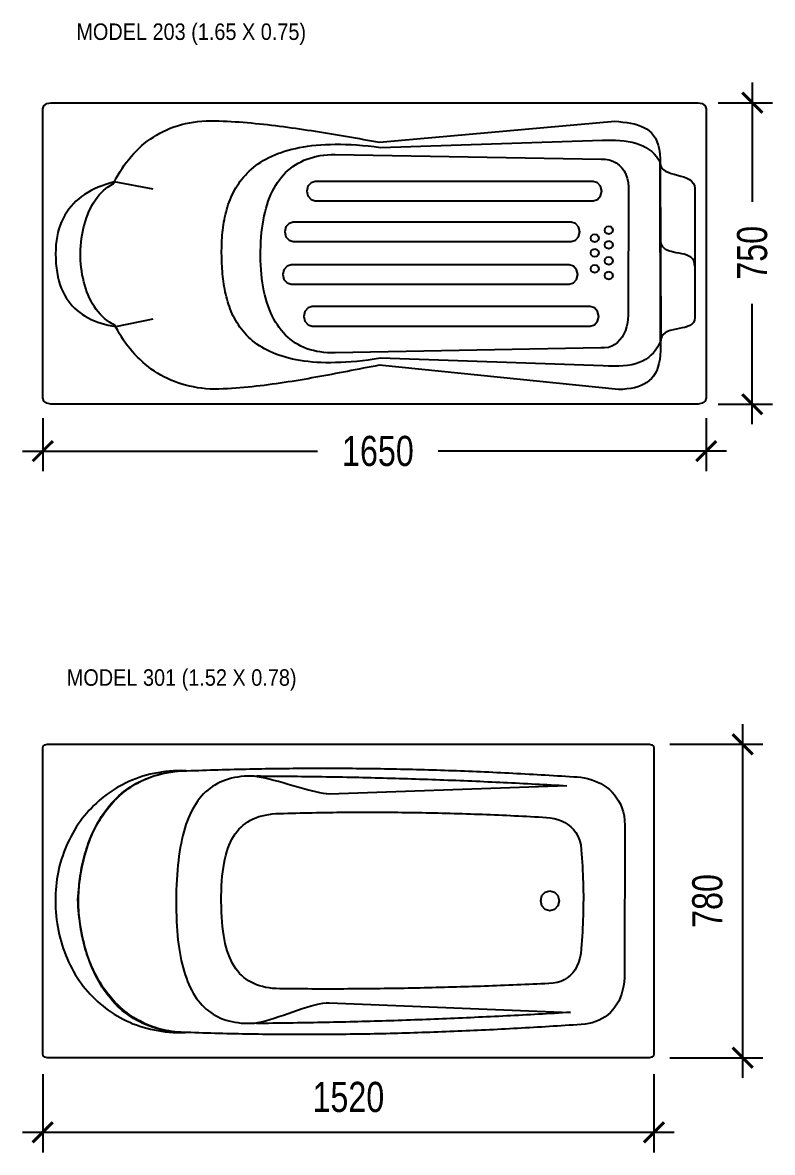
# Model space of a CAD drawing. Header units: millimetres. Extents: x 2134 to 13747, y 1479 to 10829.
# Drawn here: x 2134 to 3998, y 3656 to 6467 of the extents above; entities that cross this region are included whole.
import ezdxf
from ezdxf.enums import TextEntityAlignment as Align

# ---------------------------------------------------------------- set-up
doc = ezdxf.new("R2010")
doc.units = ezdxf.units.MM
doc.layers.add('dim', color=4, linetype='Continuous', lineweight=18)
doc.layers.add('dwgmodels.com', color=250, linetype='Continuous')
doc.layers.add('Text', color=3, linetype='Continuous', plot=False)
doc.styles.add('KOTE', font='romrust.shx', dxfattribs={"width": 0.8})
doc.styles.add('SN0', font='Arial')
doc.dimstyles.new('cad-block.com 50', dxfattribs={"dimscale": 50, "dimtxt": 1.5, "dimasz": 1, "dimexe": 1, "dimexo": 1, "dimgap": 1, "dimtad": 1, "dimdec": 0, "dimzin": 1, "dimdsep": 46, "dimtxsty": 'KOTE', "dimblk": 'ARCHTICK', "dimcen": 0, "dimdle": 1, "dimclrd": 4, "dimclre": 4, "dimclrt": 7, "dimadec": 0, "dimazin": 0, "dimtfac": 0.666667, "dimtdec": 0, "dimtix": 1, "dimtmove": 2, "dimatfit": 0, "dimfxl": 1, "dimtvp": 1, "dimtolj": 1, "dimarcsym": 0})

# ---------------------------------------------------------------- blocks, each defined once
blk = doc.blocks.new('Modelo 203')
at = {"color": 0}
for points in [[(-6.416122, 1.476366), (-0.079945, 1.476366), (-0.039673, 1.468051), (-0.010954, 1.44625), (0, 1.415681), (0, -1.415681), (-0.010954, -1.446252), (-0.039673, -1.468054), (-0.079945, -1.47637), (-6.416122, -1.47637), (-6.456391, -1.468054), (-6.485109, -1.446252), (-6.496063, -1.415681), (-6.496063, 1.415681), (-6.485109, 1.44625), (-6.456391, 1.468051), (-6.416122, 1.476366)], [(-4.806661, 1.299559), (-4.767457, 1.298296), (-4.728253, 1.29673), (-4.689049, 1.294867), (-4.649845, 1.292718), (-4.61064, 1.29029), (-4.571436, 1.287592), (-4.532232, 1.284634), (-4.493027, 1.281423), (-4.453822, 1.277969), (-4.414618, 1.27428), (-4.375413, 1.270365), (-4.336208, 1.266232), (-4.297003, 1.26189), (-4.257798, 1.257348), (-4.218593, 1.252615), (-4.179388, 1.247699), (-4.140182, 1.242609), (-4.100977, 1.237353), (-4.061772, 1.231941), (-4.022566, 1.226381), (-3.983361, 1.220681), (-3.944155, 1.214851), (-3.904949, 1.208899), (-3.865744, 1.202833), (-3.826538, 1.196663), (-3.787332, 1.190397), (-3.748126, 1.184044), (-3.70892, 1.177612), (-3.669714, 1.17111), (-3.630508, 1.164547), (-3.591302, 1.157932), (-3.552095, 1.151273), (-3.512889, 1.144579), (-3.473683, 1.137858), (-3.434476, 1.13112), (-3.39527, 1.124372), (-3.356063, 1.117624), (-3.316856, 1.110885), (-3.27765, 1.104162), (-3.238443, 1.097465), (-3.199236, 1.090803), (-3.199236, 1.090803), (-0.896681, 1.29585), (-0.855819, 1.291675), (-0.816229, 1.287106), (-0.778028, 1.281855), (-0.741335, 1.275632), (-0.706267, 1.268148), (-0.672942, 1.259114), (-0.641478, 1.248241), (-0.611993, 1.235239), (-0.584604, 1.219819), (-0.559429, 1.201692), (-0.536586, 1.180569), (-0.516192, 1.15616), (-0.498367, 1.128176), (-0.483226, 1.096327), (-0.470889, 1.060326), (-0.461473, 1.019881), (-0.455095, 0.974705), (-0.451874, 0.924508), (-0.448126, -0.900721), (-0.448066, -0.950042), (-0.450526, -0.995776), (-0.455489, -1.038034), (-0.462935, -1.07693), (-0.472847, -1.112574), (-0.485207, -1.14508), (-0.499997, -1.174561), (-0.517198, -1.201128), (-0.536793, -1.224894), (-0.558763, -1.245971), (-0.58309, -1.264472), (-0.609756, -1.280509), (-0.638743, -1.294195), (-0.670034, -1.305641), (-0.703608, -1.314961), (-0.73945, -1.322266), (-0.77754, -1.32767), (-0.817861, -1.331284), (-0.860394, -1.333221), (-3.20296, -1.096083), (-3.242108, -1.10332), (-3.281153, -1.110615), (-3.320104, -1.117957), (-3.358971, -1.125337), (-3.39776, -1.132744), (-3.43648, -1.140168), (-3.47514, -1.147599), (-3.513747, -1.155026), (-3.55231, -1.16244), (-3.590838, -1.16983), (-3.629338, -1.177186), (-3.667818, -1.184497), (-3.706288, -1.191754), (-3.744755, -1.198947), (-3.783227, -1.206064), (-3.821713, -1.213097), (-3.860221, -1.220034), (-3.898759, -1.226866), (-3.937336, -1.233581), (-3.975959, -1.240172), (-4.014638, -1.246625), (-4.05338, -1.252933), (-4.092193, -1.259084), (-4.131086, -1.265068), (-4.170068, -1.270876), (-4.209145, -1.276496), (-4.248327, -1.281919), (-4.287622, -1.287134), (-4.327038, -1.292131), (-4.366584, -1.296901), (-4.406267, -1.301432), (-4.446095, -1.305715), (-4.486078, -1.30974), (-4.526224, -1.313495), (-4.56654, -1.316971), (-4.607035, -1.320159), (-4.647717, -1.323047), (-4.688594, -1.325625), (-4.729675, -1.327883), (-4.770968, -1.329811), (-4.770968, -1.329811), (-4.814813, -1.329688), (-4.857826, -1.32814), (-4.900007, -1.325196), (-4.941357, -1.320882), (-4.981876, -1.315226), (-5.021563, -1.308256), (-5.06042, -1.299999), (-5.098445, -1.290483), (-5.135639, -1.279736), (-5.172002, -1.267784), (-5.207534, -1.254655), (-5.242235, -1.240377), (-5.276105, -1.224978), (-5.309145, -1.208484), (-5.341354, -1.190924), (-5.372732, -1.172325), (-5.40328, -1.152714), (-5.432997, -1.132119), (-5.461884, -1.110567), (-5.48994, -1.088087), (-5.517166, -1.064705), (-5.543562, -1.040449), (-5.569127, -1.015347), (-5.593863, -0.989425), (-5.617768, -0.962713), (-5.640844, -0.935236), (-5.663089, -0.907023), (-5.684505, -0.878101), (-5.705091, -0.848498), (-5.724847, -0.818241), (-5.743774, -0.787358), (-5.76187, -0.755876), (-5.779138, -0.723823), (-5.779138, -0.723823), (-5.781633, -0.716515), (-5.784101, -0.709181), (-5.789315, -0.70391), (-5.816137, -0.690087), (-5.84184, -0.674479), (-5.866427, -0.65716), (-5.889897, -0.638207), (-5.912251, -0.617694), (-5.933491, -0.595698), (-5.953616, -0.572292), (-5.972628, -0.547553), (-5.990527, -0.521556), (-6.007314, -0.494377), (-6.022991, -0.46609), (-6.037557, -0.436771), (-6.051013, -0.406495), (-6.063361, -0.375339), (-6.074601, -0.343376), (-6.084734, -0.310683), (-6.09376, -0.277334), (-6.101681, -0.243406), (-6.108497, -0.208973), (-6.114208, -0.174112), (-6.118817, -0.138896), (-6.122323, -0.103402), (-6.124727, -0.067705), (-6.12603, -0.03188), (-6.126234, 0.003997), (-6.125337, 0.039851), (-6.123342, 0.075607), (-6.12025, 0.111189), (-6.11606, 0.146522), (-6.110774, 0.181531), (-6.104392, 0.21614), (-6.096915, 0.250274), (-6.088345, 0.283857), (-6.078681, 0.316814), (-6.067925, 0.349071), (-6.056078, 0.38055), (-6.043139, 0.411178), (-6.02911, 0.440879), (-6.013992, 0.469577), (-5.997786, 0.497197), (-5.980492, 0.523663), (-5.96211, 0.548901), (-5.942643, 0.572835), (-5.92209, 0.59539), (-5.900452, 0.61649), (-5.877731, 0.636059), (-5.853926, 0.654024), (-5.829039, 0.670307), (-5.803071, 0.684834), (-5.803071, 0.684834), (-5.797981, 0.690243), (-5.795596, 0.697602), (-5.793181, 0.704937), (-5.776052, 0.737886), (-5.758038, 0.770214), (-5.739139, 0.801888), (-5.719356, 0.83288), (-5.698689, 0.863158), (-5.677137, 0.892691), (-5.654702, 0.92145), (-5.631382, 0.949404), (-5.607178, 0.976523), (-5.58209, 1.002775), (-5.556119, 1.028131), (-5.529263, 1.05256), (-5.501524, 1.076031), (-5.472901, 1.098515), (-5.443394, 1.11998), (-5.413004, 1.140397), (-5.381731, 1.159734), (-5.349574, 1.177962), (-5.316533, 1.195049), (-5.28261, 1.210965), (-5.247803, 1.225681), (-5.212113, 1.239164), (-5.175541, 1.251386), (-5.138085, 1.262315), (-5.099746, 1.271921), (-5.060525, 1.280174), (-5.020421, 1.287042), (-4.979434, 1.292496), (-4.937564, 1.296505), (-4.894812, 1.299039), (-4.851178, 1.300067), (-4.806661, 1.299559)], [(-3.189153, 1.038917), (-1.017421, 1.109346), (-0.973397, 1.110851), (-0.929976, 1.11109), (-0.887307, 1.109952), (-0.845536, 1.107327), (-0.80481, 1.103105), (-0.765278, 1.097175), (-0.727085, 1.089427), (-0.69038, 1.07975), (-0.655309, 1.068033), (-0.62202, 1.054167), (-0.59066, 1.03804), (-0.561376, 1.019542), (-0.534316, 0.998563), (-0.509626, 0.974993), (-0.487454, 0.94872), (-0.467947, 0.919634), (-0.451252, 0.887626), (-0.445342, -0.852929), (-0.460326, -0.88693), (-0.477366, -0.918339), (-0.496504, -0.947187), (-0.517782, -0.973508), (-0.541244, -0.997333), (-0.566931, -1.018694), (-0.594887, -1.037625), (-0.625153, -1.054156), (-0.657773, -1.068322), (-0.692788, -1.080153), (-0.730242, -1.089682), (-0.770177, -1.096941), (-0.812635, -1.101963), (-0.857659, -1.10478), (-0.905291, -1.105424), (-0.955574, -1.103928), (-1.008551, -1.100323), (-3.189803, -1.027177), (-3.249932, -1.036311), (-3.308503, -1.044321), (-3.365538, -1.051226), (-3.421056, -1.057043), (-3.475078, -1.061793), (-3.527623, -1.065494), (-3.578713, -1.068164), (-3.628366, -1.069822), (-3.676604, -1.070487), (-3.723447, -1.070177), (-3.768914, -1.068911), (-3.813027, -1.066707), (-3.855804, -1.063585), (-3.897267, -1.059563), (-3.937435, -1.05466), (-3.97633, -1.048894), (-4.01397, -1.042284), (-4.050376, -1.034848), (-4.085569, -1.026606), (-4.119568, -1.017576), (-4.152394, -1.007777), (-4.184067, -0.997227), (-4.214608, -0.985944), (-4.244035, -0.973949), (-4.27237, -0.961259), (-4.299633, -0.947892), (-4.325844, -0.933869), (-4.351023, -0.919206), (-4.375191, -0.903924), (-4.398367, -0.88804), (-4.420572, -0.871573), (-4.441826, -0.854542), (-4.462149, -0.836966), (-4.481561, -0.818863), (-4.500083, -0.800253), (-4.517735, -0.781152), (-4.534537, -0.761581), (-4.550509, -0.741558), (-4.565671, -0.721101), (-4.580044, -0.70023), (-4.593648, -0.678963), (-4.606503, -0.657318), (-4.618629, -0.635314), (-4.630046, -0.61297), (-4.640775, -0.590305), (-4.650836, -0.567337), (-4.660248, -0.544085), (-4.669033, -0.520567), (-4.677211, -0.496803), (-4.6848, -0.47281), (-4.691823, -0.448608), (-4.698299, -0.424216), (-4.704248, -0.399651), (-4.70969, -0.374932), (-4.714646, -0.350079), (-4.719135, -0.32511), (-4.723179, -0.300043), (-4.726797, -0.274897), (-4.730009, -0.249691), (-4.732836, -0.224444), (-4.735298, -0.199174), (-4.737414, -0.173899), (-4.739206, -0.148639), (-4.740693, -0.123413), (-4.741896, -0.098238), (-4.742835, -0.073133), (-4.743529, -0.048118), (-4.744, -0.02321), (-4.744268, 0.001571), (-4.744268, 0.001571), (-4.744312, 0.026551), (-4.744085, 0.051654), (-4.743567, 0.07686), (-4.742736, 0.10215), (-4.741574, 0.127506), (-4.740061, 0.152908), (-4.738176, 0.178338), (-4.735899, 0.203776), (-4.73321, 0.229205), (-4.730091, 0.254604), (-4.726519, 0.279955), (-4.722476, 0.305239), (-4.717942, 0.330437), (-4.712896, 0.35553), (-4.707318, 0.3805), (-4.701189, 0.405327), (-4.694489, 0.429992), (-4.687197, 0.454476), (-4.679294, 0.478761), (-4.670759, 0.502828), (-4.661573, 0.526657), (-4.651716, 0.55023), (-4.641167, 0.573528), (-4.629906, 0.596532), (-4.617915, 0.619222), (-4.605172, 0.641581), (-4.591658, 0.663589), (-4.577352, 0.685227), (-4.562235, 0.706476), (-4.546287, 0.727318), (-4.529487, 0.747733), (-4.511817, 0.767702), (-4.493255, 0.787207), (-4.473781, 0.806229), (-4.453377, 0.824748), (-4.432021, 0.842747), (-4.409695, 0.860205), (-4.386377, 0.877104), (-4.362047, 0.893425), (-4.336687, 0.909149), (-4.310276, 0.924257), (-4.282793, 0.938731), (-4.254219, 0.95255), (-4.224535, 0.965698), (-4.193719, 0.978153), (-4.161752, 0.989899), (-4.128614, 1.000914), (-4.094285, 1.011182), (-4.058745, 1.020682), (-4.021974, 1.029396), (-3.983952, 1.037306), (-3.944659, 1.044391), (-3.904075, 1.050633), (-3.86218, 1.056013), (-3.818954, 1.060513), (-3.774377, 1.064112), (-3.728429, 1.066793), (-3.68109, 1.068537), (-3.632341, 1.069324), (-3.58216, 1.069136), (-3.530529, 1.067953), (-3.477427, 1.065758), (-3.422834, 1.062529), (-3.36673, 1.05825), (-3.309095, 1.052901), (-3.24991, 1.046463), (-3.189153, 1.038917), (-3.189153, 1.038917)], [(-3.633799, 0.969476), (-1.029555, 0.924744), (-0.989799, 0.92354), (-0.951932, 0.916569), (-0.916355, 0.904189), (-0.883469, 0.886761), (-0.853675, 0.864645), (-0.827373, 0.8382), (-0.804965, 0.807787), (-0.786851, 0.773766), (-0.773433, 0.736496), (-0.765112, 0.696337), (-0.762287, 0.653649), (-0.764854, -0.605981), (-0.766811, -0.643633), (-0.771966, -0.681221), (-0.780297, -0.718161), (-0.791784, -0.753871), (-0.806405, -0.787769), (-0.82414, -0.819271), (-0.844968, -0.847795), (-0.868867, -0.872759), (-0.895817, -0.893579), (-0.925798, -0.909673), (-0.958787, -0.920459), (-0.994764, -0.925355), (-1.033709, -0.923776), (-3.634516, -0.972532), (-3.672465, -0.973121), (-3.70938, -0.972098), (-3.745262, -0.969484), (-3.780113, -0.965296), (-3.813934, -0.959555), (-3.846728, -0.952279), (-3.878495, -0.943487), (-3.909238, -0.933199), (-3.938958, -0.921434), (-3.967657, -0.908211), (-3.995337, -0.893549), (-4.021999, -0.877467), (-4.047645, -0.859985), (-4.072277, -0.841121), (-4.095896, -0.820895), (-4.118504, -0.799326), (-4.140103, -0.776433), (-4.160695, -0.752235), (-4.18028, -0.726751), (-4.198861, -0.700001), (-4.21644, -0.672004), (-4.233017, -0.642778), (-4.248596, -0.612343), (-4.263177, -0.580718), (-4.276762, -0.547923), (-4.289353, -0.513976), (-4.300952, -0.478897), (-4.31156, -0.442704), (-4.321179, -0.405417), (-4.329811, -0.367055), (-4.337456, -0.327638), (-4.344118, -0.287183), (-4.349798, -0.245712), (-4.354497, -0.203241), (-4.358217, -0.159792), (-4.360959, -0.115383), (-4.362726, -0.070032), (-4.36352, -0.02376), (-4.36352, -0.02376), (-4.363372, 0.023936), (-4.362291, 0.070594), (-4.360276, 0.116202), (-4.357321, 0.16075), (-4.353423, 0.204228), (-4.348578, 0.246624), (-4.342783, 0.287928), (-4.336035, 0.32813), (-4.328328, 0.367219), (-4.319661, 0.405184), (-4.310029, 0.442014), (-4.299428, 0.4777), (-4.287855, 0.512229), (-4.275306, 0.545593), (-4.261778, 0.577779), (-4.247267, 0.608777), (-4.231769, 0.638578), (-4.215281, 0.667169), (-4.197799, 0.694541), (-4.179319, 0.720682), (-4.159838, 0.745583), (-4.139352, 0.769232), (-4.117857, 0.791619), (-4.09535, 0.812733), (-4.071827, 0.832564), (-4.047285, 0.851101), (-4.02172, 0.868333), (-3.995127, 0.884249), (-3.967504, 0.89884), (-3.938848, 0.912094), (-3.909153, 0.924001), (-3.878417, 0.93455), (-3.846636, 0.94373), (-3.813806, 0.951531), (-3.779924, 0.957942), (-3.744986, 0.962953), (-3.708988, 0.966553), (-3.671927, 0.968731), (-3.633799, 0.969476), (-3.633799, 0.969476)], [(-0.451941, 0.88846), (-0.448059, 0.861878), (-0.437236, 0.839921), (-0.420464, 0.821906), (-0.398737, 0.807152), (-0.373045, 0.794975), (-0.344381, 0.784695), (-0.313737, 0.775629), (-0.282105, 0.767094), (-0.250478, 0.75841), (-0.219847, 0.748893), (-0.191205, 0.737861), (-0.165543, 0.724633), (-0.143854, 0.708527), (-0.127131, 0.688859), (-0.116364, 0.664949), (-0.112547, 0.636114), (-0.112547, -0.628036), (-0.116295, -0.654945), (-0.126066, -0.676489), (-0.141057, -0.693429), (-0.160464, -0.706521), (-0.183484, -0.716525), (-0.209313, -0.724199), (-0.237149, -0.730302), (-0.266187, -0.735591), (-0.295625, -0.740826), (-0.324658, -0.746764), (-0.352483, -0.754165), (-0.378298, -0.763787), (-0.401298, -0.776388), (-0.420679, -0.792727), (-0.43564, -0.813563), (-0.445375, -0.839653), (-0.449083, -0.871756), (-0.451941, 0.88846)], [(-5.79685, 0.700874), (-5.837813, 0.689397), (-5.877447, 0.676826), (-5.915729, 0.66314), (-5.952637, 0.648321), (-5.988147, 0.632351), (-6.022236, 0.615209), (-6.05488, 0.596877), (-6.086058, 0.577335), (-6.115745, 0.556565), (-6.143918, 0.534547), (-6.170554, 0.511262), (-6.195631, 0.486692), (-6.219124, 0.460817), (-6.241011, 0.433617), (-6.261268, 0.405075), (-6.279873, 0.37517), (-6.296802, 0.343884), (-6.312032, 0.311198), (-6.325541, 0.277092), (-6.337303, 0.241547), (-6.347298, 0.204545), (-6.355501, 0.166066), (-6.361889, 0.126091), (-6.366439, 0.084601), (-6.369128, 0.041577), (-6.369933, -0.003)], [(-5.414799, 0.630952), (-5.79685, 0.700874)], [(-1.10663, 0.706307), (-3.827299, 0.706307), (-3.869199, 0.69325), (-3.899082, 0.65902), (-3.91048, 0.611023), (-3.91048, 0.611019), (-3.899082, 0.563023), (-3.869199, 0.528793), (-3.827299, 0.515736), (-1.10663, 0.515736), (-1.064729, 0.528793), (-1.034844, 0.563023), (-1.023445, 0.611019), (-1.023445, 0.611023), (-1.034844, 0.65902), (-1.064729, 0.69325), (-1.10663, 0.706307)], [(-1.322315, 0.306307), (-4.042984, 0.306307), (-4.084885, 0.29325), (-4.11477, 0.25902), (-4.126169, 0.211023), (-4.126169, 0.211019), (-4.11477, 0.163023), (-4.084885, 0.128793), (-4.042984, 0.115736), (-1.322315, 0.115736), (-1.280415, 0.128793), (-1.250532, 0.163023), (-1.239134, 0.211019), (-1.239134, 0.211023), (-1.250532, 0.25902), (-1.280415, 0.29325), (-1.322315, 0.306307)], [(-0.954551, 0.268189), (-0.934708, 0.262801), (-0.92057, 0.248663), (-0.915181, 0.228819), (-0.92057, 0.208976), (-0.934708, 0.194838), (-0.954551, 0.189449), (-0.974396, 0.194838), (-0.988533, 0.208976), (-0.993921, 0.228819), (-0.988533, 0.248663), (-0.974396, 0.262801), (-0.954551, 0.268189)], [(-1.091433, 0.189291), (-1.07159, 0.183903), (-1.057452, 0.169766), (-1.052063, 0.149921), (-1.057452, 0.130078), (-1.07159, 0.11594), (-1.091433, 0.110551), (-1.111278, 0.11594), (-1.125415, 0.130078), (-1.130803, 0.149921), (-1.125415, 0.169766), (-1.111278, 0.183903), (-1.091433, 0.189291)], [(-0.954551, 0.123417), (-0.934708, 0.118029), (-0.92057, 0.103892), (-0.915181, 0.084047), (-0.92057, 0.064204), (-0.934708, 0.050066), (-0.954551, 0.044677), (-0.974396, 0.050066), (-0.988533, 0.064204), (-0.993921, 0.084047), (-0.988533, 0.103892), (-0.974396, 0.118029), (-0.954551, 0.123417)], [(-0.113295, -0.128575), (-0.11584, -0.098342), (-0.123376, -0.07354), (-0.13532, -0.053521), (-0.151087, -0.03764), (-0.170091, -0.02525), (-0.191748, -0.015705), (-0.215475, -0.008357), (-0.240685, -0.002561), (-0.266794, 0.002329), (-0.293219, 0.006961), (-0.319373, 0.011981), (-0.344673, 0.018034), (-0.368533, 0.025769), (-0.39037, 0.03583), (-0.409598, 0.048865), (-0.425633, 0.06552), (-0.43789, 0.086441), (-0.445785, 0.112275), (-0.448732, 0.143669)], [(-1.091433, 0.044519), (-1.07159, 0.039131), (-1.057452, 0.024994), (-1.052063, 0.005149), (-1.057452, -0.014694), (-1.07159, -0.028832), (-1.091433, -0.034221), (-1.111278, -0.028832), (-1.125415, -0.014694), (-1.130803, 0.005149), (-1.125415, 0.024994), (-1.111278, 0.039131), (-1.091433, 0.044519)], [(-6.369933, -0.003), (-6.369027, -0.052127), (-6.366322, -0.099138), (-6.361855, -0.144073), (-6.35566, -0.186976), (-6.347774, -0.227888), (-6.338232, -0.266852), (-6.327071, -0.30391), (-6.314325, -0.339102), (-6.300031, -0.372473), (-6.284225, -0.404063), (-6.266941, -0.433915), (-6.248216, -0.462071), (-6.228086, -0.488573), (-6.206585, -0.513462), (-6.183751, -0.536782), (-6.159619, -0.558573), (-6.134224, -0.578879), (-6.107602, -0.597741), (-6.079789, -0.615201), (-6.050821, -0.631301), (-6.020733, -0.646083), (-5.989562, -0.65959), (-5.957342, -0.671863), (-5.92411, -0.682945), (-5.889901, -0.692877), (-5.854751, -0.701702), (-5.818696, -0.709461), (-5.781771, -0.716197)], [(-0.954551, -0.031811), (-0.934708, -0.037199), (-0.92057, -0.051337), (-0.915181, -0.071181), (-0.92057, -0.091024), (-0.934708, -0.105162), (-0.954551, -0.110551), (-0.974396, -0.105162), (-0.988533, -0.091024), (-0.993921, -0.071181), (-0.988533, -0.051337), (-0.974396, -0.037199), (-0.954551, -0.031811)], [(-1.34189, -0.111843), (-4.062559, -0.111843), (-4.104459, -0.124899), (-4.134342, -0.15913), (-4.14574, -0.207126), (-4.14574, -0.20713), (-4.134342, -0.255126), (-4.104459, -0.289357), (-4.062559, -0.302414), (-1.34189, -0.302414), (-1.299989, -0.289357), (-1.270104, -0.255126), (-1.258705, -0.20713), (-1.258705, -0.207126), (-1.270104, -0.15913), (-1.299989, -0.124899), (-1.34189, -0.111843)], [(-1.091433, -0.110709), (-1.07159, -0.116097), (-1.057452, -0.130234), (-1.052063, -0.150079), (-1.057452, -0.169922), (-1.07159, -0.18406), (-1.091433, -0.189449), (-1.111278, -0.18406), (-1.125415, -0.169922), (-1.130803, -0.150079), (-1.125415, -0.130234), (-1.111278, -0.116097), (-1.091433, -0.110709)], [(-0.954551, -0.176583), (-0.934708, -0.181971), (-0.92057, -0.196108), (-0.915181, -0.215953), (-0.92057, -0.235796), (-0.934708, -0.249934), (-0.954551, -0.255323), (-0.974396, -0.249934), (-0.988533, -0.235796), (-0.993921, -0.215953), (-0.988533, -0.196108), (-0.974396, -0.181971), (-0.954551, -0.176583)], [(-1.135988, -0.521095), (-3.856657, -0.521095), (-3.898558, -0.534151), (-3.928443, -0.568382), (-3.939842, -0.616378), (-3.939842, -0.616382), (-3.928443, -0.664378), (-3.898558, -0.698609), (-3.856657, -0.711666), (-1.135988, -0.711666), (-1.094087, -0.698609), (-1.064202, -0.664378), (-1.052803, -0.616382), (-1.052803, -0.616378), (-1.064202, -0.568382), (-1.094087, -0.534151), (-1.135988, -0.521095)], [(-5.781771, -0.716197), (-5.414799, -0.641614)]]:
    blk.add_lwpolyline(points, dxfattribs=at)
blk = doc.blocks.new('_ArchTick')
at = {"color": 0, "linetype": 'ByBlock', "const_width": 0.15}
blk.add_lwpolyline([(-0.5, -0.5), (0.5, 0.5)], dxfattribs=at)
blk = doc.blocks.new('*D38')
at = {"layer": 'Defpoints', "color": 0, "transparency": 16777216}
for p in [(2183.9, 5532.7), (3833.9, 5532.7), (3833.9, 5400.4)]:
    blk.add_point(p, dxfattribs=at)
at = {"layer": 'dim', "color": 4, "lineweight": -2, "transparency": 16777216}
for p, q in [((2183.9, 5482.7), (2183.9, 5350.4)), ((3833.9, 5482.7), (3833.9, 5350.4)), ((2133.9, 5400.4), (2867.4, 5400.4)), ((3883.9, 5400.4), (3167.4, 5400.4))]:
    blk.add_line(p, q, dxfattribs=at)
at = {"layer": 'dim', "color": 4, "lineweight": -2, "transparency": 16777216, "xscale": 50, "yscale": 50, "zscale": 50, "rotation": 180}
blk.add_blockref('_ArchTick', (2183.9, 5400.4), dxfattribs=at)
at = {"layer": 'dim', "color": 4, "lineweight": -2, "transparency": 16777216, "xscale": 50, "yscale": 50, "zscale": 50}
blk.add_blockref('_ArchTick', (3833.9, 5400.4), dxfattribs=at)
at = {"layer": 'dim', "color": 7, "transparency": 16777216, "insert": (3017.4, 5400.4), "char_height": 75, "attachment_point": 5, "style": 'KOTE'}
blk.add_mtext('\\A1;1650', dxfattribs=at)
blk = doc.blocks.new('*D39')
at = {"layer": 'Defpoints', "color": 0, "transparency": 16777216}
for p in [(3813.6, 6267.3), (3813.6, 5517.3), (3948.3, 5517.3)]:
    blk.add_point(p, dxfattribs=at)
at = {"layer": 'dim', "color": 4, "lineweight": -2, "transparency": 16777216}
for p, q in [((3948.3, 6317.3), (3948.3, 6021)), ((3863.6, 6267.3), (3998.3, 6267.3)), ((3948.3, 5467.3), (3948.3, 5766.7)), ((3863.6, 5517.3), (3998.3, 5517.3))]:
    blk.add_line(p, q, dxfattribs=at)
at = {"layer": 'dim', "color": 4, "lineweight": -2, "transparency": 16777216, "xscale": 50, "yscale": 50, "zscale": 50}
for p, rotation in [((3948.3, 6267.3), 90), ((3948.3, 5517.3), 270)]:
    blk.add_blockref('_ArchTick', p, dxfattribs=dict(at, rotation=rotation))
at = {"layer": 'dim', "color": 7, "transparency": 16777216, "insert": (3948.3, 5893.9), "char_height": 75, "attachment_point": 5, "rotation": 90, "style": 'KOTE'}
blk.add_mtext('\\A1;750', dxfattribs=at)
blk = doc.blocks.new('modelo 301')
at = {"color": 0}
for points in [[(-5.941244, 1.535435), (-0.043008, 1.535435), (-0.021345, 1.530384), (-0.005894, 1.517141), (0, 1.498573), (0, -1.498573), (-0.005894, -1.517139), (-0.021345, -1.53038), (-0.043008, -1.535431), (-5.941244, -1.535431), (-5.962907, -1.53038), (-5.978358, -1.517139), (-5.984252, -1.498573), (-5.984252, 1.498573), (-5.978358, 1.517141), (-5.962907, 1.530384), (-5.941244, 1.535435)], [(-4.581508, 1.276309), (-4.622835, 1.276967), (-4.66361, 1.276432), (-4.703825, 1.274724), (-4.743474, 1.271864), (-4.782551, 1.267871), (-4.821047, 1.262765), (-4.858958, 1.256569), (-4.896276, 1.249301), (-4.932995, 1.240982), (-4.969107, 1.231634), (-5.004607, 1.221275), (-5.039488, 1.209926), (-5.073742, 1.197608), (-5.107364, 1.184341), (-5.140347, 1.170146), (-5.172684, 1.155043), (-5.204368, 1.139052), (-5.235393, 1.122194), (-5.265752, 1.104489), (-5.295438, 1.085958), (-5.324446, 1.06662), (-5.352767, 1.046496), (-5.380396, 1.025608), (-5.407326, 1.003974), (-5.43355, 0.981616), (-5.459062, 0.958553), (-5.483855, 0.934807), (-5.507922, 0.910397), (-5.531256, 0.885345), (-5.553852, 0.859669), (-5.575702, 0.833392), (-5.596799, 0.806532), (-5.617138, 0.779112), (-5.636711, 0.75115), (-5.655512, 0.722667), (-5.673534, 0.693684), (-5.69077, 0.664222), (-5.707214, 0.634299), (-5.722859, 0.603938), (-5.737699, 0.573158), (-5.751726, 0.541979), (-5.764935, 0.510423), (-5.777318, 0.478509), (-5.788869, 0.446257), (-5.799582, 0.413689), (-5.809449, 0.380825), (-5.818464, 0.347684), (-5.82662, 0.314288), (-5.833911, 0.280657), (-5.84033, 0.246811), (-5.84587, 0.21277), (-5.850525, 0.178556), (-5.854288, 0.144187), (-5.857152, 0.109685), (-5.859111, 0.075071), (-5.860159, 0.040364), (-5.860287, 0.005584), (-5.860287, 0.005584), (-5.859816, -0.032691), (-5.858409, -0.070687), (-5.856075, -0.10839), (-5.852821, -0.145784), (-5.848657, -0.182854), (-5.843591, -0.219584), (-5.837632, -0.255961), (-5.830788, -0.291967), (-5.823068, -0.32759), (-5.81448, -0.362812), (-5.805034, -0.39762), (-5.794738, -0.431998), (-5.783599, -0.46593), (-5.771628, -0.499402), (-5.758832, -0.532399), (-5.74522, -0.564905), (-5.730801, -0.596906), (-5.715583, -0.628386), (-5.699575, -0.659329), (-5.682785, -0.689722), (-5.665223, -0.719548), (-5.646895, -0.748793), (-5.627813, -0.777442), (-5.607982, -0.805479), (-5.587414, -0.832889), (-5.566115, -0.859657), (-5.544094, -0.885768), (-5.521361, -0.911207), (-5.497923, -0.935958), (-5.47379, -0.960007), (-5.44897, -0.983339), (-5.423471, -1.005938), (-5.397302, -1.027788), (-5.370472, -1.048876), (-5.342989, -1.069186), (-5.314862, -1.088702), (-5.286099, -1.10741), (-5.25671, -1.125295), (-5.226702, -1.14234), (-5.196084, -1.158532), (-5.164864, -1.173855), (-5.133053, -1.188293), (-5.100657, -1.201833), (-5.067685, -1.214458), (-5.034147, -1.226153), (-5.000051, -1.236904), (-4.965405, -1.246695), (-4.930217, -1.255511), (-4.894497, -1.263337), (-4.858254, -1.270158), (-4.821495, -1.275959), (-4.784229, -1.280724), (-4.746465, -1.284438), (-4.708211, -1.287087), (-4.669476, -1.288654), (-4.630269, -1.289126), (-4.590598, -1.288486), (-4.590598, -1.288486), (-4.633321, -1.286936), (-4.674974, -1.283989), (-4.715569, -1.279677), (-4.755117, -1.27403), (-4.793629, -1.267076), (-4.831115, -1.258848), (-4.867588, -1.249374), (-4.903058, -1.238685), (-4.937536, -1.226812), (-4.971032, -1.213783), (-5.00356, -1.19963), (-5.035128, -1.184382), (-5.065749, -1.168069), (-5.095433, -1.150723), (-5.124192, -1.132372), (-5.152036, -1.113047), (-5.178976, -1.092778), (-5.205025, -1.071595), (-5.230192, -1.049528), (-5.254488, -1.026608), (-5.277926, -1.002865), (-5.300515, -0.978328), (-5.322267, -0.953028), (-5.343193, -0.926995), (-5.363304, -0.900259), (-5.382611, -0.87285), (-5.401126, -0.844798), (-5.418858, -0.816134), (-5.43582, -0.786887), (-5.452022, -0.757088), (-5.467475, -0.726767), (-5.482191, -0.695954), (-5.49618, -0.664678), (-5.509454, -0.632971), (-5.522023, -0.600863), (-5.533899, -0.568382), (-5.545093, -0.53556), (-5.555615, -0.502427), (-5.565477, -0.469013), (-5.57469, -0.435348), (-5.583265, -0.401461), (-5.591213, -0.367384), (-5.598545, -0.333146), (-5.605272, -0.298778), (-5.611405, -0.264309), (-5.616955, -0.22977), (-5.621934, -0.195191), (-5.626351, -0.160601), (-5.63022, -0.126032), (-5.633549, -0.091513), (-5.636351, -0.057074), (-5.638637, -0.022745), (-5.640417, 0.011443), (-5.638089, 0.045884), (-5.635293, 0.080391), (-5.632013, 0.114935), (-5.628236, 0.149489), (-5.623948, 0.184024), (-5.619134, 0.218514), (-5.613779, 0.252931), (-5.60787, 0.287246), (-5.601392, 0.321433), (-5.594332, 0.355462), (-5.586673, 0.389308), (-5.578403, 0.422941), (-5.569506, 0.456335), (-5.55997, 0.489461), (-5.549778, 0.522292), (-5.538917, 0.554801), (-5.527373, 0.586958), (-5.515131, 0.618738), (-5.502177, 0.650111), (-5.488497, 0.681051), (-5.474076, 0.711529), (-5.4589, 0.741518), (-5.442955, 0.770991), (-5.426226, 0.799919), (-5.408699, 0.828274), (-5.39036, 0.85603), (-5.371194, 0.883158), (-5.351187, 0.90963), (-5.330325, 0.93542), (-5.308593, 0.960498), (-5.285978, 0.984838), (-5.262464, 1.008412), (-5.238038, 1.031192), (-5.212684, 1.053151), (-5.18639, 1.07426), (-5.15914, 1.094491), (-5.130921, 1.113819), (-5.101717, 1.132213), (-5.071514, 1.149648), (-5.040299, 1.166094), (-5.008057, 1.181525), (-4.974773, 1.195913), (-4.940434, 1.209229), (-4.905025, 1.221447), (-4.868531, 1.232538), (-4.830938, 1.242475), (-4.792233, 1.251231), (-4.7524, 1.258776), (-4.711425, 1.265085), (-4.669294, 1.270128), (-4.625993, 1.273879), (-4.581508, 1.276309), (-4.581508, 1.276309)], [(-4.571949, 1.275616), (-4.533679, 1.277065), (-4.495393, 1.278472), (-4.457091, 1.279836), (-4.418773, 1.281157), (-4.38044, 1.282436), (-4.342091, 1.283672), (-4.303726, 1.284865), (-4.265346, 1.286015), (-4.226949, 1.287122), (-4.188537, 1.288187), (-4.150109, 1.289209), (-4.111666, 1.290188), (-4.073206, 1.291125), (-4.034731, 1.292018), (-3.99624, 1.292869), (-3.957733, 1.293677), (-3.919211, 1.294443), (-3.880673, 1.295165), (-3.842119, 1.295845), (-3.803549, 1.296482), (-3.764964, 1.297076), (-3.726362, 1.297628), (-3.687745, 1.298137), (-3.649112, 1.298603), (-3.610464, 1.299026), (-3.5718, 1.299407), (-3.53312, 1.299744), (-3.494424, 1.300039), (-3.455712, 1.300292), (-3.416985, 1.300501), (-3.378241, 1.300668), (-3.339483, 1.300792), (-3.300708, 1.300873), (-3.261917, 1.300911), (-3.223111, 1.300907), (-3.184289, 1.30086), (-3.145451, 1.30077), (-3.106598, 1.300637), (-3.067729, 1.300462), (-3.028844, 1.300244), (-2.989943, 1.299983), (-2.951026, 1.299679), (-2.912094, 1.299333), (-2.873146, 1.298943), (-2.834182, 1.298511), (-2.795202, 1.298037), (-2.756207, 1.297519), (-2.717196, 1.296959), (-2.678169, 1.296356), (-2.639126, 1.29571), (-2.600067, 1.295021), (-2.560993, 1.29429), (-2.521903, 1.293516), (-2.482797, 1.292699), (-2.443676, 1.291839), (-2.404538, 1.290937), (-2.365385, 1.289992), (-2.326216, 1.289004), (-2.287032, 1.287973), (-2.247831, 1.286899), (-2.208615, 1.285783), (-2.169383, 1.284624), (-2.130135, 1.283422), (-2.090872, 1.282178), (-2.051592, 1.28089), (-2.012297, 1.27956), (-1.972986, 1.278187), (-1.93366, 1.276772), (-1.894317, 1.275313), (-1.854959, 1.273812), (-1.815585, 1.272268), (-1.776196, 1.270681), (-1.73679, 1.269052), (-1.697369, 1.26738), (-1.657932, 1.265665), (-1.618479, 1.263907), (-1.579011, 1.262106), (-1.539526, 1.260263), (-1.500026, 1.258377), (-1.46051, 1.256448), (-1.420979, 1.254476), (-1.381431, 1.252462), (-1.341868, 1.250404), (-1.302289, 1.248304), (-1.262694, 1.246162), (-1.223084, 1.243976), (-1.183457, 1.241748), (-1.143815, 1.239477), (-1.104157, 1.237163), (-1.064484, 1.234806), (-1.024794, 1.232407), (-0.985089, 1.229965), (-0.945368, 1.22748), (-0.905632, 1.224952), (-0.865879, 1.222381), (-0.826111, 1.219768), (-0.786327, 1.217112), (-0.786327, 1.217112), (-0.752163, 1.21544), (-0.717955, 1.21192), (-0.683873, 1.206514), (-0.650086, 1.199184), (-0.616761, 1.189892), (-0.584069, 1.178602), (-0.552177, 1.165275), (-0.521254, 1.149875), (-0.49147, 1.132363), (-0.462993, 1.112702), (-0.435992, 1.090855), (-0.410635, 1.066783), (-0.387092, 1.04045), (-0.365532, 1.011817), (-0.346123, 0.980848), (-0.329033, 0.947505), (-0.314433, 0.91175), (-0.30249, 0.873545), (-0.293374, 0.832854), (-0.287252, 0.789638), (-0.284295, 0.74386), (-0.284295, 0.74386), (-0.289701, -0.701849), (-0.290262, -0.748085), (-0.29342, -0.792205), (-0.299103, -0.834198), (-0.30724, -0.87405), (-0.317759, -0.911751), (-0.330589, -0.947287), (-0.345657, -0.980648), (-0.362892, -1.01182), (-0.382222, -1.040792), (-0.403576, -1.067551), (-0.426882, -1.092086), (-0.452068, -1.114385), (-0.479062, -1.134436), (-0.507793, -1.152225), (-0.538189, -1.167743), (-0.570178, -1.180975), (-0.603689, -1.191911), (-0.63865, -1.200538), (-0.674989, -1.206845), (-0.712635, -1.210818), (-0.751516, -1.212447), (-0.79051, -1.215064), (-0.829505, -1.217651), (-0.868499, -1.220207), (-0.907494, -1.222732), (-0.946488, -1.225226), (-0.985482, -1.227689), (-1.024477, -1.230121), (-1.063471, -1.23252), (-1.102466, -1.234888), (-1.14146, -1.237223), (-1.180455, -1.239525), (-1.219449, -1.241795), (-1.258444, -1.244032), (-1.297438, -1.246236), (-1.336432, -1.248406), (-1.375427, -1.250542), (-1.414421, -1.252645), (-1.453416, -1.254713), (-1.49241, -1.256747), (-1.531404, -1.258746), (-1.570399, -1.26071), (-1.609393, -1.262639), (-1.648388, -1.264533), (-1.687382, -1.266391), (-1.726376, -1.268213), (-1.765371, -1.269999), (-1.804365, -1.271749), (-1.84336, -1.273462), (-1.882354, -1.275138), (-1.921348, -1.276777), (-1.960343, -1.278379), (-1.999337, -1.279943), (-2.038331, -1.281469), (-2.077326, -1.282958), (-2.11632, -1.284408), (-2.155314, -1.285819), (-2.194308, -1.287192), (-2.233303, -1.288526), (-2.272297, -1.28982), (-2.311291, -1.291075), (-2.350286, -1.292291), (-2.38928, -1.293466), (-2.428274, -1.294601), (-2.467268, -1.295696), (-2.506262, -1.29675), (-2.545257, -1.297763), (-2.584251, -1.298735), (-2.623245, -1.299665), (-2.662239, -1.300554), (-2.701233, -1.301401), (-2.740227, -1.302206), (-2.779222, -1.302968), (-2.818216, -1.303688), (-2.85721, -1.304365), (-2.896204, -1.304999), (-2.935198, -1.305589), (-2.974192, -1.306136), (-3.013186, -1.306639), (-3.05218, -1.307098), (-3.091174, -1.307513), (-3.130168, -1.307883), (-3.169162, -1.308209), (-3.208156, -1.308489), (-3.24715, -1.308725), (-3.286144, -1.308914), (-3.325138, -1.309058), (-3.364132, -1.309156), (-3.403126, -1.309208), (-3.442119, -1.309213), (-3.481113, -1.309172), (-3.520107, -1.309084), (-3.559101, -1.308948), (-3.598095, -1.308765), (-3.637088, -1.308535), (-3.676082, -1.308257), (-3.715076, -1.30793), (-3.75407, -1.307555), (-3.793063, -1.307131), (-3.832057, -1.306659), (-3.871051, -1.306138), (-3.910044, -1.305567), (-3.949038, -1.304946), (-3.988032, -1.304276), (-4.027025, -1.303556), (-4.066019, -1.302785), (-4.105012, -1.301964), (-4.144006, -1.301092), (-4.182999, -1.300169), (-4.221993, -1.299195), (-4.260986, -1.298169), (-4.29998, -1.297092), (-4.338973, -1.295962), (-4.377966, -1.294781), (-4.41696, -1.293547), (-4.455953, -1.29226), (-4.494946, -1.29092), (-4.53394, -1.289527), (-4.572933, -1.288081), (-4.572933, -1.288081), (-4.603209, -1.287504), (-4.63305, -1.286137), (-4.662457, -1.283991), (-4.691428, -1.281078), (-4.719964, -1.27741), (-4.748066, -1.272998), (-4.775731, -1.267855), (-4.802962, -1.26199), (-4.829756, -1.255418), (-4.856115, -1.248148), (-4.882037, -1.240192), (-4.907523, -1.231563), (-4.932573, -1.222271), (-4.957186, -1.212329), (-4.981362, -1.201748), (-5.005102, -1.19054), (-5.028404, -1.178716), (-5.05127, -1.166288), (-5.073697, -1.153267), (-5.095688, -1.139666), (-5.11724, -1.125496), (-5.138355, -1.110768), (-5.159031, -1.095494), (-5.179269, -1.079686), (-5.199069, -1.063355), (-5.218431, -1.046514), (-5.237353, -1.029173), (-5.255837, -1.011344), (-5.273881, -0.993039), (-5.291487, -0.97427), (-5.308653, -0.955048), (-5.325379, -0.935385), (-5.341666, -0.915292), (-5.357513, -0.894782), (-5.37292, -0.873865), (-5.387886, -0.852554), (-5.402413, -0.830859), (-5.416498, -0.808793), (-5.430143, -0.786368), (-5.443347, -0.763594), (-5.45611, -0.740484), (-5.468432, -0.717049), (-5.480313, -0.693301), (-5.491752, -0.669251), (-5.502749, -0.644912), (-5.513304, -0.620294), (-5.523418, -0.595409), (-5.533089, -0.570269), (-5.542318, -0.544887), (-5.551104, -0.519272), (-5.559447, -0.493437), (-5.567348, -0.467394), (-5.574806, -0.441153), (-5.58182, -0.414728), (-5.588391, -0.388129), (-5.594519, -0.361368), (-5.600203, -0.334457), (-5.605443, -0.307407), (-5.610239, -0.28023), (-5.614591, -0.252937), (-5.618498, -0.225541), (-5.621961, -0.198053), (-5.62498, -0.170484), (-5.627553, -0.142846), (-5.629682, -0.115151), (-5.631365, -0.08741), (-5.632603, -0.059636), (-5.633396, -0.031839), (-5.633743, -0.004031), (-5.633644, 0.023775), (-5.633099, 0.05157), (-5.632107, 0.07934), (-5.63067, 0.107074), (-5.628786, 0.13476), (-5.626455, 0.162388), (-5.623678, 0.189945), (-5.620453, 0.217419), (-5.616782, 0.2448), (-5.612663, 0.272075), (-5.608097, 0.299232), (-5.603083, 0.326261), (-5.597621, 0.353149), (-5.591711, 0.379885), (-5.585353, 0.406457), (-5.578547, 0.432854), (-5.571292, 0.459064), (-5.563588, 0.485075), (-5.555436, 0.510875), (-5.546835, 0.536454), (-5.537785, 0.561799), (-5.528285, 0.586899), (-5.518336, 0.611742), (-5.507937, 0.636317), (-5.497089, 0.660611), (-5.48579, 0.684613), (-5.474042, 0.708312), (-5.461843, 0.731697), (-5.449194, 0.754754), (-5.436094, 0.777473), (-5.422543, 0.799842), (-5.408541, 0.82185), (-5.394088, 0.843484), (-5.379184, 0.864734), (-5.363829, 0.885587), (-5.348021, 0.906032), (-5.331763, 0.926057), (-5.315052, 0.945651), (-5.297889, 0.964801), (-5.280273, 0.983497), (-5.262206, 1.001727), (-5.243685, 1.019479), (-5.224712, 1.036741), (-5.205286, 1.053503), (-5.185407, 1.069751), (-5.165075, 1.085475), (-5.144289, 1.100663), (-5.12305, 1.115303), (-5.101356, 1.129383), (-5.079209, 1.142893), (-5.056608, 1.15582), (-5.033553, 1.168153), (-5.010043, 1.17988), (-4.986078, 1.190989), (-4.961659, 1.20147), (-4.936785, 1.211309), (-4.911456, 1.220496), (-4.885671, 1.229019), (-4.859431, 1.236866), (-4.832736, 1.244026), (-4.805585, 1.250487), (-4.777978, 1.256238), (-4.749915, 1.261266), (-4.721395, 1.26556), (-4.692419, 1.269109), (-4.662987, 1.2719), (-4.633098, 1.273923), (-4.602752, 1.275166), (-4.571949, 1.275616), (-4.571949, 1.275616)], [(-3.940992, 1.223813), (-3.976032, 1.223186), (-4.010093, 1.221341), (-4.043187, 1.218279), (-4.075321, 1.214001), (-4.106504, 1.208507), (-4.136746, 1.201799), (-4.166055, 1.193878), (-4.194441, 1.184743), (-4.221912, 1.174397), (-4.248479, 1.162839), (-4.274149, 1.150072), (-4.298931, 1.136094), (-4.322836, 1.120909), (-4.345871, 1.104515), (-4.368046, 1.086915), (-4.38937, 1.068109), (-4.409852, 1.048097), (-4.429501, 1.026881), (-4.448326, 1.004462), (-4.466335, 0.98084), (-4.483539, 0.956016), (-4.499946, 0.929992), (-4.515565, 0.902767), (-4.530406, 0.874343), (-4.544476, 0.844721), (-4.557786, 0.813902), (-4.570344, 0.781885), (-4.582159, 0.748673), (-4.59324, 0.714266), (-4.603597, 0.678665), (-4.613239, 0.64187), (-4.622173, 0.603883), (-4.630411, 0.564705), (-4.637959, 0.524335), (-4.644829, 0.482776), (-4.651027, 0.440028), (-4.656565, 0.396092), (-4.66145, 0.350968), (-4.665692, 0.304658), (-4.669299, 0.257162), (-4.672281, 0.208482), (-4.674647, 0.158617), (-4.676406, 0.10757), (-4.677567, 0.05534)], [(-3.177342, 1.047317), (-3.204974, 1.049078), (-3.236792, 1.053348), (-3.272305, 1.059833), (-3.311019, 1.068236), (-3.352443, 1.078264), (-3.396083, 1.089619), (-3.441447, 1.102009), (-3.488042, 1.115136), (-3.535377, 1.128706), (-3.582958, 1.142424), (-3.630292, 1.155994), (-3.676888, 1.169121), (-3.722252, 1.18151), (-3.765892, 1.192866), (-3.807315, 1.202893), (-3.84603, 1.211297), (-3.881542, 1.217781), (-3.913361, 1.222052), (-3.940992, 1.223813)], [(-3.892728, 1.224754), (-3.852259, 1.224568), (-3.811816, 1.224353), (-3.771401, 1.224108), (-3.731013, 1.223834), (-3.690652, 1.22353), (-3.650319, 1.223197), (-3.610012, 1.222835), (-3.569732, 1.222443), (-3.529479, 1.222022), (-3.489253, 1.221573), (-3.449053, 1.221094), (-3.408881, 1.220586), (-3.368734, 1.22005), (-3.328615, 1.219484), (-3.288522, 1.21889), (-3.248455, 1.218267), (-3.208415, 1.217616), (-3.1684, 1.216936), (-3.128413, 1.216228), (-3.088451, 1.215491), (-3.048516, 1.214726), (-3.008606, 1.213932), (-2.968723, 1.21311), (-2.928865, 1.212261), (-2.889034, 1.211383), (-2.849228, 1.210477), (-2.809448, 1.209543), (-2.769694, 1.208581), (-2.729965, 1.207591), (-2.690262, 1.206574), (-2.650584, 1.205529), (-2.610932, 1.204456), (-2.571305, 1.203356), (-2.531704, 1.202228), (-2.492128, 1.201073), (-2.452577, 1.19989), (-2.413051, 1.198681), (-2.37355, 1.197443), (-2.334074, 1.196179), (-2.294623, 1.194888), (-2.255198, 1.19357), (-2.215797, 1.192224), (-2.17642, 1.190852), (-2.137069, 1.189453), (-2.097742, 1.188027), (-2.058439, 1.186574), (-2.019162, 1.185095), (-1.979908, 1.18359), (-1.940679, 1.182057), (-1.901475, 1.180499), (-1.862295, 1.178913), (-1.823138, 1.177302), (-1.784007, 1.175664), (-1.744899, 1.174001), (-1.705815, 1.172311), (-1.666755, 1.170595), (-1.627719, 1.168853), (-1.588707, 1.167085), (-1.549719, 1.165291), (-1.510754, 1.163472), (-1.471814, 1.161626), (-1.432896, 1.159756), (-1.394003, 1.157859), (-1.355132, 1.155937), (-1.316286, 1.15399), (-1.277462, 1.152017), (-1.238662, 1.150019), (-1.199885, 1.147995), (-1.161132, 1.145947), (-1.122401, 1.143873), (-1.083693, 1.141774), (-1.045009, 1.139651), (-1.006347, 1.137502), (-0.967709, 1.135328), (-0.929093, 1.13313), (-0.8905, 1.130907), (-0.851929, 1.128659)], [(-0.851929, 1.128659), (-3.177342, 1.047317)], [(-3.625724, 0.857958), (-3.585562, 0.859116), (-3.545418, 0.860215), (-3.505294, 0.861256), (-3.465188, 0.862239), (-3.425102, 0.863165), (-3.385034, 0.864032), (-3.344986, 0.864843), (-3.304956, 0.865596), (-3.264945, 0.866292), (-3.224952, 0.86693), (-3.184979, 0.867512), (-3.145023, 0.868038), (-3.105087, 0.868506), (-3.065169, 0.868919), (-3.025269, 0.869275), (-2.985388, 0.869575), (-2.945525, 0.869819), (-2.905681, 0.870007), (-2.865855, 0.87014), (-2.826046, 0.870217), (-2.786257, 0.870239), (-2.746485, 0.870206), (-2.706731, 0.870118), (-2.666995, 0.869974), (-2.627278, 0.869777), (-2.587578, 0.869524), (-2.547896, 0.869217), (-2.508232, 0.868856), (-2.468585, 0.868441), (-2.428957, 0.867972), (-2.389346, 0.867449), (-2.349752, 0.866873), (-2.310176, 0.866243), (-2.270618, 0.865559), (-2.231077, 0.864823), (-2.191553, 0.864033), (-2.152047, 0.863191), (-2.112558, 0.862296), (-2.073087, 0.861348), (-2.033632, 0.860348), (-1.994195, 0.859295), (-1.954775, 0.858191), (-1.915372, 0.857034), (-1.875986, 0.855826), (-1.836617, 0.854566), (-1.797265, 0.853255), (-1.757929, 0.851892), (-1.718611, 0.850478), (-1.679309, 0.849013), (-1.640024, 0.847497), (-1.600755, 0.845931), (-1.561503, 0.844314), (-1.522268, 0.842646), (-1.483049, 0.840928), (-1.443847, 0.83916), (-1.404661, 0.837342), (-1.365491, 0.835475), (-1.326338, 0.833557), (-1.287201, 0.83159), (-1.24808, 0.829574), (-1.208975, 0.827508), (-1.169886, 0.825394), (-1.130814, 0.823231), (-1.091757, 0.821018), (-1.052716, 0.818758), (-1.052716, 0.818758), (-1.015348, 0.813795), (-0.978361, 0.806591), (-0.942157, 0.796873), (-0.907136, 0.784371), (-0.873701, 0.768812), (-0.842254, 0.749923), (-0.813195, 0.727434), (-0.786926, 0.701071), (-0.76385, 0.670563), (-0.744367, 0.635639), (-0.728879, 0.596025), (-0.717789, 0.551451), (-0.711496, 0.501643), (-0.70831, 0.46128), (-0.705402, 0.420917), (-0.702772, 0.380554), (-0.700421, 0.340191), (-0.698348, 0.299828), (-0.696553, 0.259465), (-0.695037, 0.219102), (-0.693799, 0.17874), (-0.692839, 0.138377), (-0.692157, 0.098014), (-0.691754, 0.057651), (-0.691629, 0.017288), (-0.691782, -0.023075), (-0.692213, -0.063439), (-0.692923, -0.103802), (-0.693911, -0.144165), (-0.695177, -0.184529), (-0.696722, -0.224892), (-0.698544, -0.265256), (-0.700645, -0.30562), (-0.703024, -0.345984), (-0.705681, -0.386348), (-0.708617, -0.426712), (-0.711831, -0.467077), (-0.711831, -0.467077), (-0.717045, -0.515089), (-0.725887, -0.559813), (-0.738241, -0.60116), (-0.753988, -0.639041), (-0.773011, -0.673367), (-0.795194, -0.704046), (-0.820418, -0.730991), (-0.848566, -0.754112), (-0.879521, -0.773318), (-0.913165, -0.788522), (-0.949381, -0.799632), (-0.988051, -0.806559), (-1.029059, -0.809215), (-1.068413, -0.811003), (-1.107767, -0.812766), (-1.147121, -0.814503), (-1.186475, -0.816215), (-1.225829, -0.817901), (-1.265183, -0.81956), (-1.304537, -0.821193), (-1.343891, -0.822799), (-1.383245, -0.824378), (-1.422599, -0.825929), (-1.461953, -0.827453), (-1.501307, -0.828949), (-1.54066, -0.830416), (-1.580014, -0.831854), (-1.619368, -0.833264), (-1.658722, -0.834644), (-1.698076, -0.835995), (-1.73743, -0.837316), (-1.776784, -0.838607), (-1.816138, -0.839868), (-1.855492, -0.841098), (-1.894846, -0.842297), (-1.934199, -0.843464), (-1.973553, -0.8446), (-2.012907, -0.845704), (-2.052261, -0.846776), (-2.091615, -0.847816), (-2.130968, -0.848822), (-2.170322, -0.849796), (-2.209676, -0.850736), (-2.24903, -0.851643), (-2.288383, -0.852516), (-2.327737, -0.853354), (-2.367091, -0.854158), (-2.406445, -0.854927), (-2.445798, -0.855661), (-2.485152, -0.85636), (-2.524505, -0.857023), (-2.563859, -0.85765), (-2.603213, -0.85824), (-2.642566, -0.858794), (-2.68192, -0.859311), (-2.721273, -0.859791), (-2.760627, -0.860234), (-2.79998, -0.860639), (-2.839334, -0.861006), (-2.878687, -0.861334), (-2.918041, -0.861624), (-2.957394, -0.861874), (-2.996747, -0.862086), (-3.036101, -0.862258), (-3.075454, -0.86239), (-3.114807, -0.862482), (-3.154161, -0.862534), (-3.193514, -0.862545), (-3.232867, -0.862515), (-3.27222, -0.862444), (-3.311573, -0.862331), (-3.350927, -0.862176), (-3.39028, -0.861979), (-3.429633, -0.86174), (-3.468986, -0.861458), (-3.508339, -0.861133), (-3.547692, -0.860764), (-3.587045, -0.860352), (-3.626398, -0.859896), (-3.626398, -0.859896), (-3.664021, -0.859872), (-3.700305, -0.858493), (-3.735263, -0.855742), (-3.76891, -0.851603), (-3.801259, -0.846062), (-3.832323, -0.839101), (-3.862117, -0.830707), (-3.890653, -0.820862), (-3.917946, -0.809551), (-3.94401, -0.796759), (-3.968857, -0.78247), (-3.992503, -0.766668), (-4.014959, -0.749338), (-4.036241, -0.730463), (-4.056361, -0.710029), (-4.075334, -0.688019), (-4.093173, -0.664418), (-4.109892, -0.639209), (-4.125504, -0.612379), (-4.140024, -0.58391), (-4.153464, -0.553787), (-4.165838, -0.521994), (-4.177161, -0.488516), (-4.187446, -0.453337), (-4.196707, -0.416441), (-4.204956, -0.377813), (-4.212209, -0.337437), (-4.218478, -0.295297), (-4.223778, -0.251378), (-4.228121, -0.205664), (-4.231522, -0.158139), (-4.233995, -0.108787), (-4.235552, -0.057593), (-4.236209, -0.004542), (-4.235982, 0.048556), (-4.234868, 0.099803), (-4.232851, 0.149216), (-4.229912, 0.19681), (-4.226033, 0.242602), (-4.221197, 0.286607), (-4.215387, 0.328842), (-4.208585, 0.369322), (-4.200772, 0.408063), (-4.191933, 0.445081), (-4.182048, 0.480392), (-4.1711, 0.514011), (-4.159072, 0.545956), (-4.145947, 0.57624), (-4.131705, 0.604882), (-4.11633, 0.631896), (-4.099805, 0.657298), (-4.082111, 0.681104), (-4.063231, 0.703331), (-4.043148, 0.723994), (-4.021843, 0.743108), (-3.999299, 0.76069), (-3.975499, 0.776757), (-3.950424, 0.791322), (-3.924058, 0.804404), (-3.896382, 0.816016), (-3.86738, 0.826176), (-3.837032, 0.8349), (-3.805323, 0.842202), (-3.772233, 0.8481), (-3.737746, 0.852608), (-3.701844, 0.855744), (-3.66451, 0.857522), (-3.625724, 0.857958)], [(-4.677567, 0.05534), (-4.678137, 0.002477), (-4.678097, -0.049277), (-4.677439, -0.099921), (-4.676158, -0.149452), (-4.674248, -0.197869), (-4.671701, -0.245168), (-4.668511, -0.291349), (-4.664674, -0.33641), (-4.660181, -0.380347), (-4.655026, -0.42316), (-4.649205, -0.464846), (-4.642709, -0.505404), (-4.635533, -0.54483), (-4.62767, -0.583124), (-4.619115, -0.620283), (-4.609861, -0.656305), (-4.599901, -0.691188), (-4.589229, -0.724931), (-4.577839, -0.75753), (-4.565725, -0.788985), (-4.55288, -0.819293), (-4.539299, -0.848452), (-4.524974, -0.876459), (-4.509899, -0.903314), (-4.494068, -0.929014), (-4.477476, -0.953558), (-4.460114, -0.976942), (-4.441978, -0.999165), (-4.423061, -1.020225), (-4.403356, -1.04012), (-4.382858, -1.058848), (-4.36156, -1.076407), (-4.339455, -1.092795), (-4.316537, -1.10801), (-4.292801, -1.122049), (-4.268239, -1.134912), (-4.242846, -1.146595), (-4.216614, -1.157098), (-4.189539, -1.166417), (-4.161613, -1.174551), (-4.13283, -1.181498), (-4.103184, -1.187256), (-4.072669, -1.191822), (-4.041278, -1.195196), (-4.009005, -1.197374), (-3.975843, -1.198354), (-3.941787, -1.198136)], [(-1.01852, 0.101041), (-0.97282, 0.087571), (-0.940261, 0.052229), (-0.92785, 0.00262), (-0.940261, -0.04699), (-0.97282, -0.082331), (-1.01852, -0.095801), (-1.064222, -0.082331), (-1.096782, -0.04699), (-1.109193, 0.00262), (-1.096782, 0.052229), (-1.064222, 0.087571), (-1.01852, 0.101041)], [(-3.941787, -1.198136), (-3.911976, -1.195947), (-3.878653, -1.190772), (-3.842235, -1.18297), (-3.803142, -1.172905), (-3.761791, -1.160938), (-3.718603, -1.14743), (-3.673995, -1.132744), (-3.628386, -1.117242), (-3.582194, -1.101284), (-3.535839, -1.085233), (-3.489738, -1.069451), (-3.444311, -1.054299), (-3.399976, -1.040139), (-3.357151, -1.027333), (-3.316256, -1.016242), (-3.277708, -1.007229), (-3.241927, -1.000654), (-3.209331, -0.996881), (-3.180339, -0.99627)], [(-0.817193, -1.091569), (-0.85619, -1.093893), (-0.895197, -1.096196), (-0.934213, -1.098479), (-0.973238, -1.100741), (-1.012274, -1.102982), (-1.051318, -1.105202), (-1.090373, -1.107401), (-1.129437, -1.109579), (-1.168512, -1.111735), (-1.207596, -1.113869), (-1.24669, -1.115981), (-1.285795, -1.118072), (-1.324909, -1.12014), (-1.364034, -1.122186), (-1.403169, -1.12421), (-1.442315, -1.126211), (-1.481471, -1.128189), (-1.520638, -1.130144), (-1.559815, -1.132076), (-1.599003, -1.133985), (-1.638202, -1.13587), (-1.677411, -1.137732), (-1.716632, -1.13957), (-1.755863, -1.141384), (-1.795106, -1.143175), (-1.83436, -1.144941), (-1.873625, -1.146682), (-1.912901, -1.148399), (-1.952188, -1.150091), (-1.991487, -1.151759), (-2.030798, -1.153401), (-2.07012, -1.155018), (-2.109454, -1.15661), (-2.148799, -1.158177), (-2.188157, -1.159718), (-2.227526, -1.161233), (-2.266907, -1.162722), (-2.3063, -1.164185), (-2.345705, -1.165621), (-2.385123, -1.167031), (-2.424552, -1.168415), (-2.463994, -1.169772), (-2.503449, -1.171102), (-2.542915, -1.172405), (-2.582395, -1.17368), (-2.621887, -1.174929), (-2.661391, -1.176149), (-2.700909, -1.177342), (-2.740439, -1.178508), (-2.779982, -1.179645), (-2.819538, -1.180754), (-2.859107, -1.181834), (-2.89869, -1.182886), (-2.938285, -1.18391), (-2.977894, -1.184904), (-3.017516, -1.18587), (-3.057152, -1.186807), (-3.096801, -1.187714), (-3.136463, -1.188592), (-3.17614, -1.18944), (-3.215829, -1.190258), (-3.255533, -1.191047), (-3.295251, -1.191805), (-3.334982, -1.192533), (-3.374728, -1.193231), (-3.414488, -1.193898), (-3.454261, -1.194535), (-3.494049, -1.19514), (-3.533852, -1.195715), (-3.573668, -1.196258), (-3.6135, -1.19677), (-3.653345, -1.197251), (-3.693205, -1.197699), (-3.73308, -1.198116), (-3.77297, -1.198501), (-3.812875, -1.198854), (-3.852794, -1.199175), (-3.892728, -1.199463)], [(-3.180339, -0.99627), (-0.817193, -1.091569)]]:
    blk.add_lwpolyline(points, dxfattribs=at)
blk = doc.blocks.new('*D46')
at = {"layer": 'Defpoints', "color": 0, "transparency": 16777216}
for p in [(2183.9, 3900.5), (3703.9, 3900.5), (3703.9, 3705.6)]:
    blk.add_point(p, dxfattribs=at)
at = {"layer": 'dim', "color": 4, "lineweight": -2, "transparency": 16777216}
for p, q in [((2183.9, 3850.5), (2183.9, 3655.6)), ((3703.9, 3850.5), (3703.9, 3655.6)), ((2133.9, 3705.6), (3753.9, 3705.6))]:
    blk.add_line(p, q, dxfattribs=at)
at = {"layer": 'dim', "color": 4, "lineweight": -2, "transparency": 16777216, "xscale": 50, "yscale": 50, "zscale": 50, "rotation": 180}
blk.add_blockref('_ArchTick', (2183.9, 3705.6), dxfattribs=at)
at = {"layer": 'dim', "color": 4, "lineweight": -2, "transparency": 16777216, "xscale": 50, "yscale": 50, "zscale": 50}
blk.add_blockref('_ArchTick', (3703.9, 3705.6), dxfattribs=at)
at = {"layer": 'dim', "color": 7, "transparency": 16777216, "insert": (2943.9, 3793.1), "char_height": 75, "attachment_point": 5, "style": 'KOTE'}
blk.add_mtext('\\A1;1520', dxfattribs=at)
blk = doc.blocks.new('*D47')
at = {"layer": 'Defpoints', "color": 0, "transparency": 16777216}
for p in [(3693, 4671.1), (3924.4, 4671.1), (3693, 3891.1)]:
    blk.add_point(p, dxfattribs=at)
at = {"layer": 'dim', "color": 4, "lineweight": -2, "transparency": 16777216}
for p, q in [((3924.4, 3841.1), (3924.4, 4721.1)), ((3743, 4671.1), (3974.4, 4671.1)), ((3743, 3891.1), (3974.4, 3891.1))]:
    blk.add_line(p, q, dxfattribs=at)
at = {"layer": 'dim', "color": 4, "lineweight": -2, "transparency": 16777216, "xscale": 50, "yscale": 50, "zscale": 50}
for p, rotation in [((3924.4, 4671.1), 90), ((3924.4, 3891.1), 270)]:
    blk.add_blockref('_ArchTick', p, dxfattribs=dict(at, rotation=rotation))
at = {"layer": 'dim', "color": 7, "transparency": 16777216, "insert": (3836.9, 4281.1), "char_height": 75, "attachment_point": 5, "rotation": 90, "style": 'KOTE'}
blk.add_mtext('\\A1;780', dxfattribs=at)

msp = doc.modelspace()

# ---------------------------------------------------------------- block references
at = {"layer": 'dwgmodels.com'}
for name, p, xscale, yscale, zscale in [('Modelo 203', (3833.9, 5892.3), 253.9999996921212, 253.9999996921212, 253.9999996921212), ('modelo 301', (3703.9, 4281.1), 253.9999986631579, 253.9999986631579, 253.9999986631579)]:
    msp.add_blockref(name, p, dxfattribs=dict(at, xscale=xscale, yscale=yscale, zscale=zscale))

# ---------------------------------------------------------------- texts
at = {"layer": 'Text', "color": 7, "style": 'SN0'}
for s, width, p in [('MODEL 203 (1.65 X 0.75)', 0.862962, (2553.1, 6444)), ('MODEL 301 (1.52 X 0.78)', 0.863315, (2529.4, 4837.1))]:
    msp.add_text(s, height=40.982, dxfattribs=dict(at, width=width)).set_placement(p, align=Align.MIDDLE_CENTER)

# ---------------------------------------------------------------- dimensions: what is measured, and where the dimension line sits
at = {"layer": 'dim'}
dim = msp.add_linear_dim(base=(3948.3, 5517.3), p1=(3813.6, 6267.3), p2=(3813.6, 5517.3), angle=90, dimstyle='cad-block.com 50', dxfattribs=at)
dim.commit()
dim.dimension.update_dxf_attribs({"geometry": '*D39', "text_midpoint": (3948.3, 5893.9), "dimtype": 160})
dim = msp.add_linear_dim(base=(3833.9, 5400.4), p1=(2183.9, 5532.7), p2=(3833.9, 5532.7), dimstyle='cad-block.com 50', dxfattribs=at)
dim.commit()
dim.dimension.update_dxf_attribs({"geometry": '*D38', "text_midpoint": (3017.4, 5400.4), "dimtype": 160})
dim = msp.add_linear_dim(base=(3924.4, 4671.1), p1=(3693, 3891.1), p2=(3693, 4671.1), angle=90, dimstyle='cad-block.com 50', dxfattribs=at)
dim.commit()
dim.dimension.update_dxf_attribs({"geometry": '*D47', "text_midpoint": (3836.9, 4281.1)})
dim = msp.add_linear_dim(base=(3703.9, 3705.6), p1=(2183.9, 3900.5), p2=(3703.9, 3900.5), dimstyle='cad-block.com 50', dxfattribs=at)
dim.commit()
dim.dimension.update_dxf_attribs({"geometry": '*D46', "text_midpoint": (2943.9, 3793.1)})

doc.saveas('drawing.dxf')
